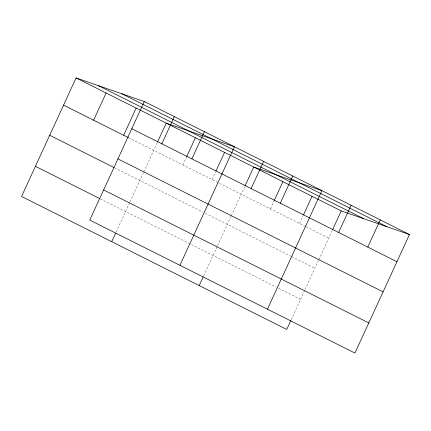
<?xml version="1.0" encoding="UTF-8"?>
<svg xmlns="http://www.w3.org/2000/svg" width="431" height="431" viewBox="0 0 431 431"><rect width="100%" height="100%" fill="white"/><g stroke="black" fill="none" stroke-linecap="round" stroke-linejoin="round"><path stroke-width="0.32" stroke-dasharray="2.15 1.62" d="M116.144 232.034L129.774 202.403M130.054 201.794L143.458 172.642M143.738 172.039L157.331 142.478M182.889 164.96L186.499 157.105M212.057 179.587L215.667 171.737M203.642 275.921L217.272 246.284M217.553 245.675L230.962 216.524M231.242 215.92L244.835 186.364M270.393 208.846L274.003 200.991M299.561 223.473L302.896 216.222M291.146 319.802L304.776 290.171M305.056 289.562L318.466 260.41M318.746 259.807L332.339 230.246M128.476 137.672L305.514 226.458M306.107 226.754L328.729 238.101M114.614 167.821L202.953 212.122M205.334 213.318L291.049 256.305M291.647 256.601L314.862 268.244M100.326 198.88L276.169 287.068M278.55 288.258L300.574 299.303"/><path stroke-width="0.65" d="M144.288 101.549L89.767 220.085L354.928 353.07L409.45 234.529L144.288 101.549L76.071 77.93L21.55 196.471L286.712 329.451L290.871 320.405M93.619 120.19L106.123 93.004M123.67 135.264L136.174 108.073M111.704 241.683L115.589 233.241M157.611 141.874L166.226 123.147L234.442 146.761L179.921 265.302M161.835 143.809L174.339 116.623M186.779 156.501L195.394 137.775M191.887 158.877L204.391 131.692M215.947 171.129L224.562 152.402M199.208 285.564L203.093 277.128M245.115 185.761L253.73 167.029L321.946 190.647L267.425 309.183M251.106 188.579L263.61 161.393M274.283 200.388L282.898 181.656M280.274 203.206L292.778 176.02M303.451 215.015L312.066 196.283M332.619 229.642L341.233 210.915L409.45 234.529M338.61 232.465L351.114 205.275M367.778 247.092L380.282 219.902M121.779 93.753L386.936 226.738M98.58 85.726L363.742 218.706M76.071 77.93L341.233 210.915M131.784 128.74L396.946 261.719M63.567 105.121L128.476 137.672M117.916 158.883L383.078 291.862M49.7 135.264L114.01 167.519M103.634 189.942L368.796 322.921M35.417 166.323L99.728 198.578"/></g></svg>
